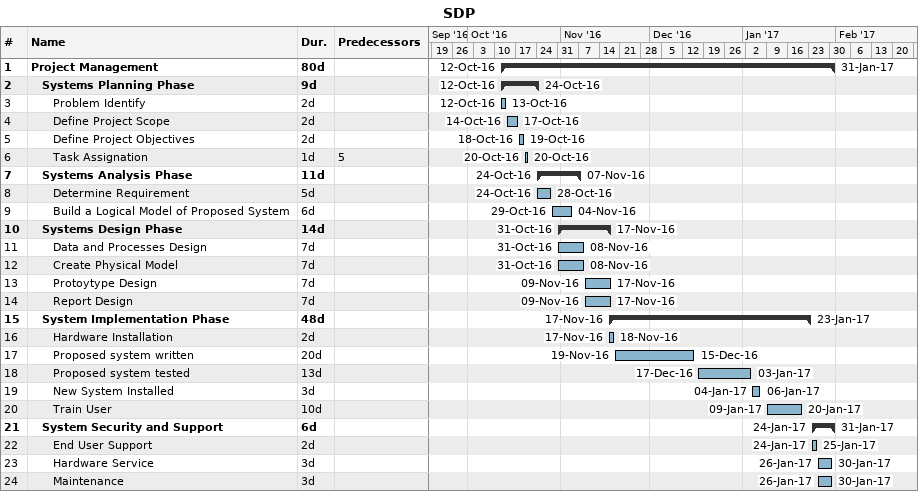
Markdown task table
SDP

| ID | Level | Task | Duration | Start | Finish | Predecessors |
|---|---|---|---|---|---|---|
| 1 | 1 | **Project Management** | 80d | 2016-10-12 | 2017-01-31 |  |
| 2 | 2 | **Systems Planning Phase** | 9d | 2016-10-12 | 2016-10-24 |  |
| 3 | 3 | Problem Identify | 2d | 2016-10-12 | 2016-10-13 |  |
| 4 | 3 | Define Project Scope | 2d | 2016-10-14 | 2016-10-17 |  |
| 5 | 3 | Define Project Objectives | 2d | 2016-10-18 | 2016-10-19 |  |
| 6 | 3 | Task Assignation | 1d | 2016-10-20 | 2016-10-20 | 5 |
| 7 | 2 | **Systems Analysis Phase** | 11d | 2016-10-24 | 2016-11-07 |  |
| 8 | 3 | Determine Requirement | 5d | 2016-10-24 | 2016-10-28 |  |
| 9 | 3 | Build a Logical Model of Proposed System | 6d | 2016-10-29 | 2016-11-04 |  |
| 10 | 2 | **Systems Design Phase** | 14d | 2016-10-31 | 2016-11-17 |  |
| 11 | 3 | Data and Processes Design | 7d | 2016-10-31 | 2016-11-08 |  |
| 12 | 3 | Create Physical Model | 7d | 2016-10-31 | 2016-11-08 |  |
| 13 | 3 | Protoytype Design | 7d | 2016-11-09 | 2016-11-17 |  |
| 14 | 3 | Report Design | 7d | 2016-11-09 | 2016-11-17 |  |
| 15 | 2 | **System Implementation Phase** | 48d | 2016-11-17 | 2017-01-23 |  |
| 16 | 3 | Hardware Installation | 2d | 2016-11-17 | 2016-11-18 |  |
| 17 | 3 | Proposed system written | 20d | 2016-11-19 | 2016-12-15 |  |
| 18 | 3 | Proposed system tested | 13d | 2016-12-17 | 2017-01-03 |  |
| 19 | 3 | New System Installed | 3d | 2017-01-04 | 2017-01-06 |  |
| 20 | 3 | Train User | 10d | 2017-01-09 | 2017-01-20 |  |
| 21 | 2 | **System Security and Support** | 6d | 2017-01-24 | 2017-01-31 |  |
| 22 | 3 | End User Support | 2d | 2017-01-24 | 2017-01-25 |  |
| 23 | 3 | Hardware Service | 3d | 2017-01-26 | 2017-01-30 |  |
| 24 | 3 | Maintenance | 3d | 2017-01-26 | 2017-01-30 |  |
